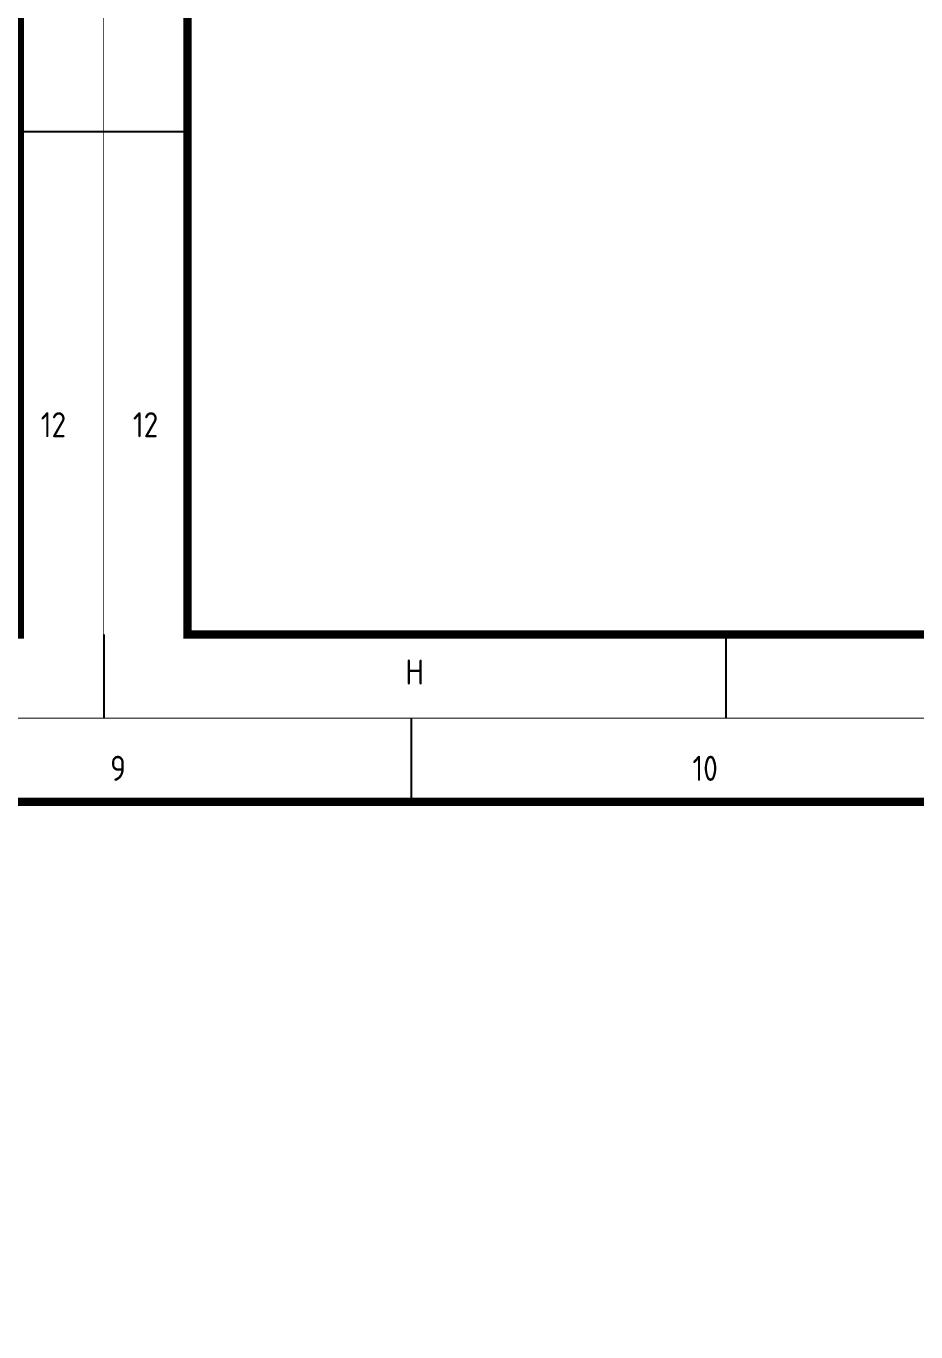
# Model space of a CAD drawing. Extents: x 238398 to 585159, y -66832 to 191977.
# Drawn here: x 423409 to 434028, y 14948 to 30546 of the extents above; entities that cross this region are included whole.
import ezdxf
from ezdxf.enums import TextEntityAlignment as Align

# ---------------------------------------------------------------- set-up
doc = ezdxf.new("R2010")
doc.units = 0
doc.header["$LTSCALE"] = 1000
doc.header["$MEASUREMENT"] = 0
doc.layers.get('0').update_dxf_attribs({"color": 8})
doc.styles.get("Standard").update_dxf_attribs({"font": 'gbenor.shx', "bigfont": 'gbcbig.shx'})
doc.styles.add('TK', font='GEDITXT.SHX', dxfattribs={"width": 0.85, "height": 3.5, "bigfont": 'hztxt1.shx'})

# ---------------------------------------------------------------- blocks, each defined once
blk = doc.blocks.new('GEDI_WK_A1_V')
at = {"color": 3}
for p, q in [((0, 70.08), (10, 70.08)), ((584, 70.08), (594, 70.08)), ((0, 10), (0, 0)), ((74.25, 10), (74.25, 0))]:
    blk.add_line(p, q, dxfattribs=at)
for points, const_width in [([(0, 841), (0, 0), (594, 0), (594, 841)], 0.1), ([(10, 816), (10, 10), (584, 10), (584, 816)], 1)]:
    blk.add_lwpolyline(points, close=True, dxfattribs=dict(at, const_width=const_width))
for p in [(5, 35.04), (588, 35.04)]:
    blk.add_text('12', height=3, dxfattribs=at).set_placement(p, align=Align.MIDDLE)
blk.add_text('H', height=3, dxfattribs=at).set_placement((37.12, 4), align=Align.CENTER)
blk = doc.blocks.new('CEEC_TK_A1_V')
blk.add_blockref('GEDI_WK_A1_V', (0, 0))
at = {"style": 'TK', "width": 0.85}
for tag, height, p in [('PROJECTNAME', 4.75, (529, 44)), ('PHASE', 4, (571, 44)), ('DRAWINGNAME', 4.75, (539, 31))]:
    blk.add_attdef(tag, text='', height=height, dxfattribs=at).set_placement(p, align=Align.MIDDLE_CENTER)
for tag, p, height in [('APPROVE', (416, 32.75), 3.5), ('DESIGN', (461, 32.75), 3.5), ('REVIEW1', (416, 25.75), 3.5), ('DRAW', (461, 25.75), 3.5), ('REVIEW2', (416, 18.75), 3.5), ('PROPORTION', (461, 18.75), 3.5), ('DRAWINGNUMBER', (511, 18.5), 4), ('CHECK', (416, 11.75), 3.5), ('DATE', (461, 11.75), 3.5), ('VERSION', (577, 11.75), 3.5)]:
    blk.add_attdef(tag, p, '', height=height, dxfattribs=at)
blk = doc.blocks.new('GEDI_WK_A1')
at = {"color": 3}
blk.add_line((630.75, 584), (630.75, 594), dxfattribs=at)
for points, const_width in [([(0, 0), (841, 0), (841, 594), (0, 594)], 0.1), ([(25, 10), (831, 10), (831, 584), (25, 584)], 1)]:
    blk.add_lwpolyline(points, close=True, dxfattribs=dict(at, const_width=const_width))
for s, p in [('9', (595.71, 588)), ('10', (665.79, 588))]:
    blk.add_text(s, height=3, dxfattribs=at).set_placement(p, align=Align.MIDDLE)
blk = doc.blocks.new('CEEC_TK_A1')
blk.add_blockref('GEDI_WK_A1', (0, 0))
at = {"style": 'TK', "width": 0.85}
for tag, height, p in [('PROJECTNAME', 4.75, (776, 44)), ('PHASE', 4, (818, 44)), ('DRAWINGNAME', 4.75, (786, 31))]:
    blk.add_attdef(tag, text='', height=height, dxfattribs=at).set_placement(p, align=Align.MIDDLE_CENTER)
for tag, p, height in [('APPROVE', (663, 32.75), 3.5), ('DESIGN', (708, 32.75), 3.5), ('REVIEW1', (663, 25.75), 3.5), ('DRAW', (708, 25.75), 3.5), ('REVIEW2', (663, 18.75), 3.5), ('PROPORTION', (708, 18.75), 3.5), ('DRAWINGNUMBER', (758, 18.5), 4), ('CHECK', (663, 11.75), 3.5), ('DATE', (708, 11.75), 3.5), ('VERSION', (824, 11.75), 3.5)]:
    blk.add_attdef(tag, p, '', height=height, dxfattribs=at)

msp = doc.modelspace()

# ---------------------------------------------------------------- block references
at = {"xscale": 100, "yscale": 100, "zscale": 100}
for name, p in [('CEEC_TK_A1_V', (364934.5, 22280.2)), ('CEEC_TK_A1_V', (424334.5, 22280.2)), ('CEEC_TK_A1', (364934.5, -37119.8))]:
    msp.add_blockref(name, p, dxfattribs=at)

doc.saveas('drawing.dxf')
